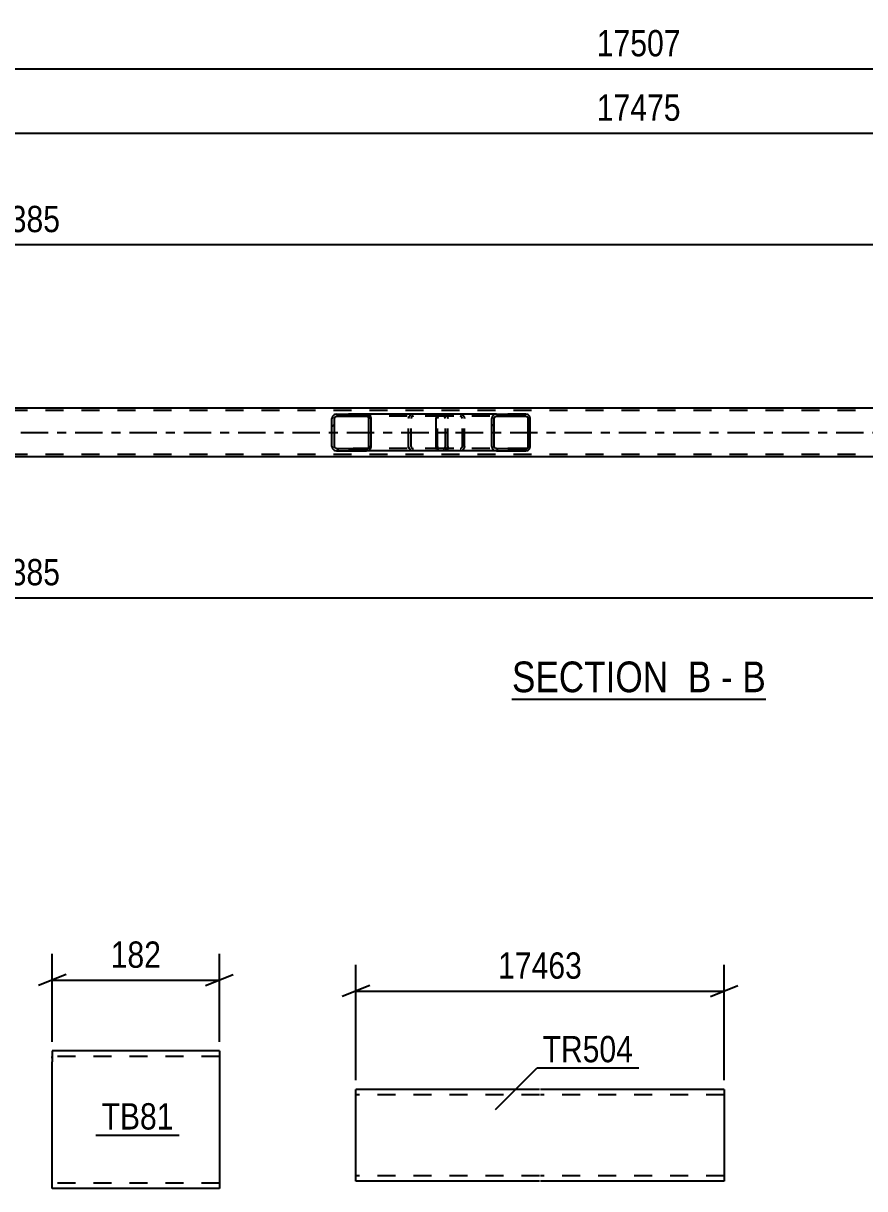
# Model space of a CAD drawing. Header units: millimetres. Extents: x 0 to 841, y 0 to 594.
# Drawn here: x 376.5 to 468.1, y 130.2 to 257.1 of the extents above; entities that cross this region are included whole.
import ezdxf

# ---------------------------------------------------------------- set-up
doc = ezdxf.new("R2010")
doc.units = ezdxf.units.MM
doc.linetypes.add('DXK_LINE_DOT2', pattern=[3.9198, 1.9599, -1.9599])
doc.linetypes.add('DXK_LINE_DOT3', pattern=[5.9187, 2.979, -0.9799, 0.9799, -0.9799])
doc.styles.add('Arial Narrow', font='ARIALN.TTF', dxfattribs={"height": 0.2})

# ---------------------------------------------------------------- blocks, each defined once
blk = doc.blocks.new('Unknown-122573991-12 - 2767')
at = {"color": 6, "linetype": 'Continuous'}
blk.add_line((429.71, 183.54), (457.36, 183.54), dxfattribs=at)
at = {"color": 0, "linetype": 'Continuous'}
for points in [[(447.82, 184.29), (447.82, 187.79), (429.71, 187.79), (429.71, 184.29)], [(451.43, 184.29), (451.43, 187.79), (448.87, 187.79), (448.87, 184.29)], [(453.75, 184.29), (453.75, 187.79), (452.48, 187.79), (452.48, 184.29)], [(457.36, 184.29), (457.36, 187.79), (454.8, 187.79), (454.8, 184.29)]]:
    blk.add_wipeout(points, dxfattribs=at)
at = {"color": 7, "linetype": 'Continuous', "style": 'Arial Narrow'}
for s, p in [('SECTION ', (429.71, 184.29)), ('B', (448.87, 184.29)), ('B', (454.8, 184.29)), ('-', (452.48, 184.29))]:
    blk.add_text(s, height=3.34, dxfattribs=at).set_placement(p)
blk = doc.blocks.new('Part-122573991-2857 - 2767')
at = {"linetype": 'Continuous'}
h = blk.add_hatch(dxfattribs=at)
h.set_pattern_fill('', scale=0.7, style=0, pattern_type=0)
h.set_pattern_definition([(45, (414.3302, 214.2696), (-1.57154, 1.57154), [])])
h.paths.add_polyline_path([(414.37, 214.09), (414.33, 214.27), (414.22, 214.43), (414.05, 214.53), (413.86, 214.57), (410.62, 214.57), (410.43, 214.53), (410.26, 214.43), (410.15, 214.27), (410.11, 214.09), (410.11, 211.05), (410.15, 210.86), (410.26, 210.71), (410.43, 210.6), (410.62, 210.57), (413.86, 210.57), (414.05, 210.6), (414.22, 210.71), (414.33, 210.86), (414.37, 211.05)])
h.paths.add_polyline_path([(414.09, 210.95), (414.04, 210.88), (413.96, 210.82), (413.86, 210.81), (410.62, 210.81), (410.53, 210.82), (410.44, 210.88), (410.39, 210.95), (410.37, 211.05), (410.37, 214.09), (410.39, 214.18), (410.44, 214.26), (410.53, 214.31), (410.62, 214.33), (413.86, 214.33), (413.96, 214.31), (414.04, 214.26), (414.09, 214.18), (414.11, 214.09), (414.11, 211.05)])
at = {"color": 2, "linetype": 'Continuous'}
for p, q in [((410.62, 214.57), (410.43, 214.53)), ((410.62, 214.57), (413.86, 214.57)), ((421.73, 214.57), (413.86, 214.57)), ((414.05, 214.53), (413.86, 214.57)), ((410.15, 214.27), (410.11, 214.09)), ((410.11, 211.05), (410.11, 214.09)), ((410.37, 214.09), (410.39, 214.18)), ((410.37, 211.05), (410.37, 214.09)), ((410.39, 214.18), (410.44, 214.26)), ((410.44, 214.26), (410.53, 214.31)), ((410.53, 214.31), (410.62, 214.33)), ((410.62, 214.33), (413.86, 214.33)), ((413.86, 214.33), (413.96, 214.31)), ((413.96, 214.31), (414.04, 214.26)), ((414.04, 214.26), (414.09, 214.18)), ((414.09, 214.18), (414.11, 214.09)), ((414.11, 211.05), (414.11, 214.09)), ((414.37, 214.09), (414.33, 214.27)), ((414.37, 211.05), (414.37, 214.09)), ((410.11, 211.05), (410.15, 210.86)), ((410.39, 210.95), (410.37, 211.05)), ((410.44, 210.88), (410.39, 210.95)), ((410.53, 210.82), (410.44, 210.88)), ((410.62, 210.81), (410.53, 210.82)), ((410.62, 210.81), (413.86, 210.81)), ((413.96, 210.82), (413.86, 210.81)), ((414.04, 210.88), (413.96, 210.82)), ((414.09, 210.95), (414.04, 210.88)), ((414.11, 211.05), (414.09, 210.95)), ((414.33, 210.86), (414.37, 211.05)), ((410.43, 210.6), (410.62, 210.57)), ((410.62, 210.57), (413.86, 210.57)), ((413.86, 210.57), (414.05, 210.6)), ((421.73, 210.57), (413.86, 210.57))]:
    blk.add_line(p, q, dxfattribs=at)
at = {"color": 7, "linetype": 'DXK_LINE_DOT2'}
for p, q in [((413.86, 214.57), (410.62, 214.57)), ((418.78, 214.53), (418.97, 214.57)), ((422.21, 214.57), (421.73, 214.57)), ((422.21, 214.57), (422.4, 214.53)), ((422.21, 214.33), (410.62, 214.33)), ((418.46, 214.09), (418.5, 214.27)), ((418.46, 211.05), (418.46, 214.09)), ((418.74, 214.18), (418.72, 214.09)), ((418.72, 211.05), (418.72, 214.09)), ((418.79, 214.26), (418.74, 214.18)), ((418.87, 214.31), (418.79, 214.26)), ((418.97, 214.33), (418.87, 214.31)), ((422.31, 214.31), (422.21, 214.33)), ((422.39, 214.26), (422.31, 214.31)), ((422.44, 214.18), (422.39, 214.26)), ((422.46, 214.09), (422.44, 214.18)), ((422.46, 211.05), (422.46, 214.09)), ((422.68, 214.27), (422.72, 214.09)), ((422.72, 211.05), (422.72, 214.09)), ((422.21, 210.81), (410.62, 210.81)), ((418.5, 210.86), (418.46, 211.05)), ((418.72, 211.05), (418.74, 210.95)), ((418.74, 210.95), (418.79, 210.88)), ((418.79, 210.88), (418.87, 210.82)), ((418.87, 210.82), (418.97, 210.81)), ((422.21, 210.81), (422.31, 210.82)), ((422.31, 210.82), (422.39, 210.88)), ((422.39, 210.88), (422.44, 210.95)), ((422.44, 210.95), (422.46, 211.05)), ((422.72, 211.05), (422.68, 210.86)), ((413.86, 210.57), (410.62, 210.57)), ((418.97, 210.57), (418.78, 210.6)), ((422.21, 210.57), (421.73, 210.57)), ((422.4, 210.6), (422.21, 210.57))]:
    blk.add_line(p, q, dxfattribs=at)
at = {"color": 2, "linetype": 'Continuous'}
for centre, start, end in [((410.6, 214.07), 110.7583, 155.68), ((413.88, 214.07), 24.32, 69.2417), ((410.6, 211.07), 204.32, 249.2417), ((413.88, 211.07), 290.7583, 335.68)]:
    blk.add_arc(centre, 0.496, start, end, dxfattribs=at)
at = {"color": 7, "linetype": 'DXK_LINE_DOT2'}
for centre, start, end in [((418.95, 214.07), 110.7583, 155.68), ((422.23, 214.07), 24.32, 69.2417), ((418.95, 211.07), 204.32, 249.2417), ((422.23, 211.07), 290.7583, 335.68)]:
    blk.add_arc(centre, 0.496, start, end, dxfattribs=at)
blk = doc.blocks.new('Part-122573991-3031 - 2767')
at = {"linetype": 'Continuous'}
h = blk.add_hatch(dxfattribs=at)
h.set_pattern_fill('', scale=0.7, style=0, pattern_type=0)
h.set_pattern_definition([(45, (431.6744, 214.2696), (-1.57154, 1.57154), [])])
h.paths.add_polyline_path([(431.71, 214.09), (431.67, 214.27), (431.57, 214.43), (431.4, 214.53), (431.21, 214.57), (428.03, 214.57), (427.83, 214.53), (427.67, 214.43), (427.56, 214.27), (427.52, 214.09), (427.52, 211.05), (427.56, 210.86), (427.67, 210.71), (427.83, 210.6), (428.03, 210.57), (431.21, 210.57), (431.4, 210.6), (431.57, 210.71), (431.67, 210.86), (431.71, 211.05)])
h.paths.add_polyline_path([(431.44, 210.95), (431.39, 210.88), (431.31, 210.82), (431.21, 210.81), (428.03, 210.81), (427.93, 210.82), (427.85, 210.88), (427.79, 210.95), (427.77, 211.05), (427.77, 214.09), (427.79, 214.18), (427.85, 214.26), (427.93, 214.31), (428.03, 214.33), (431.21, 214.33), (431.31, 214.31), (431.39, 214.26), (431.44, 214.18), (431.46, 214.09), (431.46, 211.05)])
at = {"color": 2, "linetype": 'Continuous'}
for p, q in [((421.53, 214.43), (421.62, 214.53)), ((421.62, 214.53), (421.73, 214.57)), ((428.03, 214.57), (421.73, 214.57)), ((428.03, 214.57), (427.83, 214.53)), ((428.03, 214.57), (431.21, 214.57)), ((431.4, 214.53), (431.21, 214.57)), ((421.45, 214.09), (421.48, 214.27)), ((421.45, 211.05), (421.45, 214.09)), ((421.48, 214.27), (421.53, 214.43)), ((427.56, 214.27), (427.52, 214.09)), ((427.52, 211.05), (427.52, 214.09)), ((427.77, 214.09), (427.79, 214.18)), ((427.77, 211.05), (427.77, 214.09)), ((427.79, 214.18), (427.85, 214.26)), ((427.85, 214.26), (427.93, 214.31)), ((427.93, 214.31), (428.03, 214.33)), ((428.03, 214.33), (431.21, 214.33)), ((431.21, 214.33), (431.31, 214.31)), ((431.31, 214.31), (431.39, 214.26)), ((431.39, 214.26), (431.44, 214.18)), ((431.44, 214.18), (431.46, 214.09)), ((431.46, 211.05), (431.46, 214.09)), ((431.71, 214.09), (431.67, 214.27)), ((431.71, 211.05), (431.71, 214.09)), ((421.48, 210.86), (421.45, 211.05)), ((421.53, 210.71), (421.48, 210.86)), ((421.62, 210.6), (421.53, 210.71)), ((427.52, 211.05), (427.56, 210.86)), ((427.79, 210.95), (427.77, 211.05)), ((427.85, 210.88), (427.79, 210.95)), ((427.93, 210.82), (427.85, 210.88)), ((428.03, 210.81), (427.93, 210.82)), ((428.03, 210.81), (431.21, 210.81)), ((431.31, 210.82), (431.21, 210.81)), ((431.39, 210.88), (431.31, 210.82)), ((431.44, 210.95), (431.39, 210.88)), ((431.46, 211.05), (431.44, 210.95)), ((431.67, 210.86), (431.71, 211.05)), ((421.73, 210.57), (421.62, 210.6)), ((428.03, 210.57), (421.73, 210.57)), ((427.83, 210.6), (428.03, 210.57)), ((428.03, 210.57), (431.21, 210.57)), ((431.21, 210.57), (431.4, 210.6))]:
    blk.add_line(p, q, dxfattribs=at)
at = {"color": 7, "linetype": 'DXK_LINE_DOT2'}
for p, q in [((422.72, 214.33), (422.72, 214.57)), ((424.06, 214.57), (424.25, 214.53)), ((431.21, 214.57), (428.03, 214.57)), ((421.6, 214.18), (421.59, 214.09)), ((421.59, 211.05), (421.59, 214.09)), ((421.63, 214.26), (421.6, 214.18)), ((421.67, 214.31), (421.63, 214.26)), ((421.73, 214.33), (421.67, 214.31)), ((431.21, 214.33), (421.73, 214.33)), ((424.16, 214.31), (424.06, 214.33)), ((424.24, 214.26), (424.16, 214.31)), ((424.29, 214.18), (424.24, 214.26)), ((424.31, 214.09), (424.29, 214.18)), ((424.31, 211.05), (424.31, 214.09)), ((424.52, 214.27), (424.56, 214.09)), ((424.56, 211.05), (424.56, 214.09)), ((421.59, 211.05), (421.6, 210.95)), ((421.6, 210.95), (421.63, 210.88)), ((421.63, 210.88), (421.67, 210.82)), ((421.67, 210.82), (421.73, 210.81)), ((431.21, 210.81), (421.73, 210.81)), ((422.72, 210.57), (422.72, 210.81)), ((424.06, 210.81), (424.16, 210.82)), ((424.16, 210.82), (424.24, 210.88)), ((424.24, 210.88), (424.29, 210.95)), ((424.29, 210.95), (424.31, 211.05)), ((424.56, 211.05), (424.52, 210.86)), ((424.25, 210.6), (424.06, 210.57)), ((431.21, 210.57), (428.03, 210.57))]:
    blk.add_line(p, q, dxfattribs=at)
for centre, start, end in [((424.07, 214.07), 23.8494, 68.8059), ((424.07, 211.06), 291.1941, 336.1506)]:
    blk.add_arc(centre, 0.492, start, end, dxfattribs=at)
at = {"color": 2, "linetype": 'Continuous'}
for centre, start, end in [((428.01, 214.07), 111.1941, 156.1506), ((431.22, 214.07), 23.8494, 68.8059), ((428.01, 211.06), 203.8494, 248.8059), ((431.22, 211.06), 291.1941, 336.1506)]:
    blk.add_arc(centre, 0.492, start, end, dxfattribs=at)
blk = doc.blocks.new('Part-122573991-3036 - 2767')
at = {"color": 7, "linetype": 'DXK_LINE_DOT2'}
for p, q in [((772.86, 214.97), (103.97, 214.97)), ((772.86, 210.17), (103.97, 210.17))]:
    blk.add_line(p, q, dxfattribs=at)
at = {"color": 2, "linetype": 'Continuous'}
for p, q in [((503.75, 215.21), (254.34, 215.21)), ((503.75, 209.93), (254.34, 209.93))]:
    blk.add_line(p, q, dxfattribs=at)
at = {"color": 7, "linetype": 'DXK_LINE_DOT3'}
blk.add_line((103.97, 212.57), (772.86, 212.57), dxfattribs=at)
blk = doc.blocks.new('Part-122573991-10918 - 10917')
at = {"color": 2, "linetype": 'Continuous'}
for p, q in [((379.65, 145.24), (379.65, 145.24)), ((379.65, 145.24), (379.65, 144.04)), ((397.85, 145.24), (379.65, 145.24)), ((397.85, 145.24), (397.85, 130.24)), ((379.65, 131.44), (379.65, 144.04)), ((379.65, 130.59), (379.65, 131.44)), ((379.65, 130.33), (379.65, 130.59)), ((379.65, 130.24), (379.65, 130.33)), ((379.65, 130.24), (379.65, 130.24)), ((397.85, 130.24), (379.65, 130.24))]:
    blk.add_line(p, q, dxfattribs=at)
at = {"color": 7, "linetype": 'DXK_LINE_DOT2'}
for p, q in [((379.65, 145.24), (379.65, 145.24)), ((379.65, 145.24), (379.65, 145.14)), ((379.65, 145.14), (379.65, 144.64)), ((379.65, 130.24), (379.65, 144.64)), ((379.65, 144.64), (379.65, 144.64)), ((397.85, 144.64), (379.65, 144.64)), ((379.65, 144.59), (379.65, 144.64)), ((379.65, 144.49), (379.65, 144.59)), ((379.65, 144.46), (379.65, 144.49)), ((379.65, 130.98), (379.65, 131.44)), ((379.65, 130.84), (379.65, 130.84)), ((397.85, 130.84), (379.65, 130.84)), ((397.85, 130.84), (397.85, 130.88)), ((379.65, 130.24), (379.65, 130.24))]:
    blk.add_line(p, q, dxfattribs=at)
blk = doc.blocks.new('Part-122573991-6249 - 6242')
at = {"color": 2, "linetype": 'Continuous'}
for p, q in [((432.72, 141.05), (412.72, 141.05)), ((412.72, 131.14), (412.72, 141.05)), ((452.82, 141.05), (432.82, 141.05)), ((452.82, 141.05), (452.82, 131.05)), ((412.72, 131.05), (412.72, 131.14)), ((432.72, 131.05), (412.72, 131.05)), ((452.82, 131.05), (432.82, 131.05))]:
    blk.add_line(p, q, dxfattribs=at)
at = {"color": 7, "linetype": 'DXK_LINE_DOT2'}
for p, q in [((432.72, 140.45), (412.72, 140.45)), ((452.82, 140.45), (432.82, 140.45)), ((412.72, 131.65), (412.72, 131.69)), ((432.72, 131.65), (412.72, 131.65)), ((452.82, 131.65), (432.82, 131.65)), ((452.82, 131.65), (452.82, 131.69))]:
    blk.add_line(p, q, dxfattribs=at)
blk = doc.blocks.new('StraightDimension-122573991-3074 - 2767')
at = {"color": 7, "linetype": 'Continuous'}
blk.add_line((103.97, 245.16), (783.08, 245.16), dxfattribs=at)
at = {"color": 0}
blk.add_wipeout([(448.69, 245.91), (448.69, 250.11), (438.35, 250.11), (438.35, 245.91)], dxfattribs=at)
at = {"color": 3, "style": 'Arial Narrow'}
blk.add_text('17475', height=2.863, dxfattribs=at).set_placement((438.95, 246.51))
blk = doc.blocks.new('StraightDimension-122573991-3095 - 2767')
at = {"color": 7, "linetype": 'Continuous'}
blk.add_line((103.33, 252.17), (783.72, 252.17), dxfattribs=at)
at = {"color": 0}
blk.add_wipeout([(448.69, 252.92), (448.69, 257.12), (438.35, 257.12), (438.35, 252.92)], dxfattribs=at)
at = {"color": 3, "style": 'Arial Narrow'}
blk.add_text('17507', height=2.863, dxfattribs=at).set_placement((438.95, 253.52))
blk = doc.blocks.new('StraightDimension-122573991-3110 - 2767')
at = {"color": 7, "linetype": 'Continuous'}
blk.add_line((249.14, 233.03), (504.55, 233.03), dxfattribs=at)
at = {"color": 0}
blk.add_wipeout([(381.1, 233.78), (381.1, 237.98), (372.59, 237.98), (372.59, 233.78)], dxfattribs=at)
at = {"color": 3, "style": 'Arial Narrow'}
blk.add_text('6385', height=2.863, dxfattribs=at).set_placement((373.19, 234.38))
blk = doc.blocks.new('StraightDimension-122573991-3174 - 2767')
at = {"color": 7, "linetype": 'Continuous'}
blk.add_line((249.14, 194.58), (504.55, 194.58), dxfattribs=at)
at = {"color": 0}
blk.add_wipeout([(381.1, 195.33), (381.1, 199.53), (372.59, 199.53), (372.59, 195.33)], dxfattribs=at)
at = {"color": 3, "style": 'Arial Narrow'}
blk.add_text('6385', height=2.863, dxfattribs=at).set_placement((373.19, 195.93))
blk = doc.blocks.new('StraightDimension-122573991-11053 - 10917')
at = {"color": 7, "linetype": 'Continuous'}
for p, q in [((379.65, 146.24), (379.65, 155.79)), ((397.85, 146.24), (397.85, 155.79)), ((381.15, 153.54), (378.15, 152.34)), ((396.35, 152.34), (399.35, 153.54)), ((379.65, 152.94), (397.85, 152.94))]:
    blk.add_line(p, q, dxfattribs=at)
at = {"color": 0}
blk.add_wipeout([(392.09, 153.69), (392.09, 157.89), (385.41, 157.89), (385.41, 153.69)], dxfattribs=at)
at = {"color": 3, "style": 'Arial Narrow'}
blk.add_text('182', height=2.863, dxfattribs=at).set_placement((386.01, 154.29))
blk = doc.blocks.new('StraightDimension-122573991-6253 - 6242')
at = {"color": 7, "linetype": 'Continuous'}
for p, q in [((412.72, 142.05), (412.72, 154.6)), ((452.82, 142.05), (452.82, 154.6)), ((414.22, 152.35), (411.22, 151.15)), ((451.32, 151.15), (454.32, 152.35)), ((412.72, 151.75), (452.82, 151.75))]:
    blk.add_line(p, q, dxfattribs=at)
at = {"color": 0}
blk.add_wipeout([(437.94, 152.5), (437.94, 156.7), (427.6, 156.7), (427.6, 152.5)], dxfattribs=at)
at = {"color": 3, "style": 'Arial Narrow'}
blk.add_text('17463', height=2.863, dxfattribs=at).set_placement((428.2, 153.1))
blk = doc.blocks.new('Mark-122573991-11062 - 10917')
at = {"color": 0}
blk.add_wipeout([(392.87, 136.68), (392.87, 139.68), (385.01, 139.68), (385.01, 136.68)], dxfattribs=at)
blk.add_wipeout([(392.87, 136.68), (392.87, 139.68), (385.01, 139.68), (385.01, 136.68)], dxfattribs=at)
at = {"color": 30, "linetype": 'Continuous'}
blk.add_line((384.41, 136.08), (393.47, 136.08), dxfattribs=at)
at = {"color": 3, "style": 'Arial Narrow'}
blk.add_text('TB81', height=2.863, dxfattribs=at).set_placement((385.01, 136.68))
blk = doc.blocks.new('Mark-122573991-6245 - 6242')
at = {"color": 0}
blk.add_wipeout([(442.91, 144), (442.91, 147), (433.04, 147), (433.04, 144)], dxfattribs=at)
blk.add_wipeout([(442.91, 144), (442.91, 147), (433.04, 147), (433.04, 144)], dxfattribs=at)
at = {"color": 30, "linetype": 'Continuous'}
for p, q in [((427.9, 138.84), (432.44, 143.4)), ((432.44, 143.4), (443.51, 143.4))]:
    blk.add_line(p, q, dxfattribs=at)
at = {"color": 3, "style": 'Arial Narrow'}
blk.add_text('TR504', height=2.863, dxfattribs=at).set_placement((433.04, 144))

msp = doc.modelspace()

# ---------------------------------------------------------------- block references
for name in ['StraightDimension-122573991-3074 - 2767', 'Part-122573991-3036 - 2767', 'Part-122573991-2857 - 2767', 'Part-122573991-3031 - 2767', 'Unknown-122573991-12 - 2767', 'StraightDimension-122573991-11053 - 10917', 'StraightDimension-122573991-6253 - 6242', 'Part-122573991-10918 - 10917', 'Part-122573991-6249 - 6242']:
    msp.add_blockref(name, (0, 0))

# ---------------------------------------------------------------- next in the draw order: block references
for name in ['StraightDimension-122573991-3095 - 2767', 'StraightDimension-122573991-3174 - 2767', 'Mark-122573991-6245 - 6242', 'Mark-122573991-11062 - 10917']:
    msp.add_blockref(name, (0, 0))

# ---------------------------------------------------------------- next in the draw order: block references
msp.add_blockref('StraightDimension-122573991-3110 - 2767', (0, 0))

doc.saveas('drawing.dxf')
